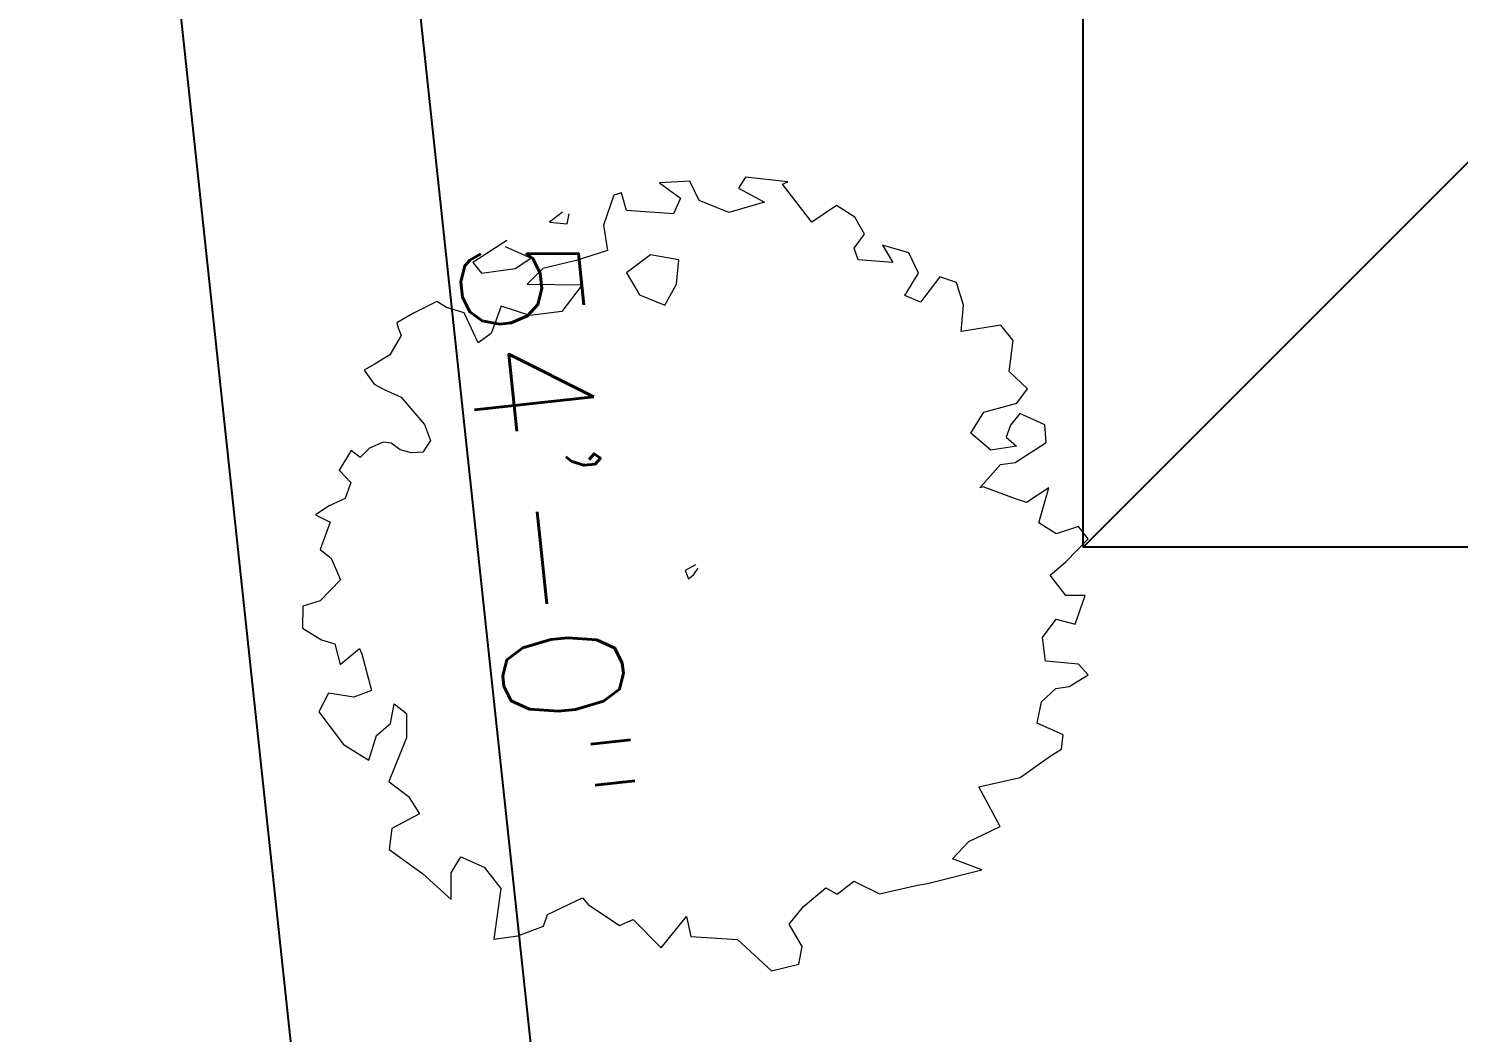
# Model space of a CAD drawing. Extents: x 2080 to 102399, y 2071 to 93424.
# Drawn here: x 85087.4 to 85373.1, y 77286.2 to 77486.8 of the extents above; entities that cross this region are included whole.
import ezdxf

# ---------------------------------------------------------------- set-up
doc = ezdxf.new("R2010")
doc.units = 0
doc.header["$LTSCALE"] = 20
doc.header["$MEASUREMENT"] = 0
doc.header["$PDMODE"] = 34
doc.header["$PDSIZE"] = 5
for name, color, linetype in [('DIMLINE', 254, 'Continuous'), ('Roof lilne', 31, 'Continuous'), ('SPORTS', 240, 'Continuous')]:
    doc.layers.add(name, color=color, linetype=linetype)
doc.layers.add('Mango tree', color=96, linetype='Continuous', lineweight=5)
doc.layers.add('sappotta', color=114, linetype='Continuous', lineweight=5)
doc.styles.add('STYLE1', font='romans.shx')
doc.dimstyles.get("Standard").update_dxf_attribs({"dimtxt": 24, "dimasz": 12, "dimexe": 0.18, "dimexo": 0.0625, "dimgap": 0, "dimtad": 1, "dimzin": 1, "dimdsep": 46, "dimlunit": 4, "dimtxsty": 'STYLE1', "dimblk": 'BLK', "dimcen": 0, "dimse1": 1, "dimse2": 1, "dimclrt": 3, "dimazin": 0, "dimtfac": 1, "dimtix": 1, "dimtmove": 2, "dimatfit": 3, "dimldrblk": 'BLK', "dimfxl": 1, "dimtolj": 1, "dimtzin": 0, "dimarcsym": 0})

# ---------------------------------------------------------------- blocks, each defined once
blk = doc.blocks.new('A$C4DED146C')
at = {"layer": 'Roof lilne'}
for p, q in [((-64.5, -64.5), (-193.5, 64.5)), ((-64.5, -64.5), (64.5, 64.5)), ((-64.5, -112.5), (-64.5, -64.5)), ((-193.5, -241.5), (-64.5, -112.5)), ((-64.5, -112.5), (64.5, -241.5))]:
    blk.add_line(p, q, dxfattribs=at)
blk.add_lwpolyline([(-193.5, -241.5), (-193.5, 64.5), (64.5, 64.5), (64.5, -241.5)], close=True, dxfattribs=at)
blk = doc.blocks.new('NEEM')
at = {"layer": 'sappotta', "linetype": 'Continuous'}
for p, q in [((0.1622, 1.1437), (0.1418, 1.1119)), ((0.2828, 1.1298), (0.1622, 1.1437)), ((-0.1911, 1.0989), (-0.2131, 1.0923)), ((-0.177, 1.0484), (-0.1911, 1.0989)), ((0.0031, 1.1323), (-0.083, 1.1274)), ((-0.083, 1.1274), (-0.0227, 1.0834)), ((0.0298, 1.0769), (0.0031, 1.1323)), ((0.1418, 1.1119), (0.2162, 1.072)), ((0.2671, 1.1233), (0.2828, 1.1298)), ((0.3509, 1.0158), (0.2671, 1.1233)), ((-0.2131, 1.0923), (-0.2421, 1.0068)), ((-0.0227, 1.0834), (-0.0431, 1.0394)), ((0.1144, 1.0427), (0.0298, 1.0769)), ((0.2162, 1.072), (0.1144, 1.0427)), ((0.4207, 1.063), (0.3509, 1.0158)), ((0.4731, 1.0296), (0.4207, 1.063)), ((-0.3588, 1.0435), (-0.3956, 1.0158)), ((-0.3455, 1.0109), (-0.34, 1.0386)), ((-0.0431, 1.0394), (-0.177, 1.0484)), ((0.5006, 0.9816), (0.4731, 1.0296)), ((-0.3956, 1.0158), (-0.3455, 1.0109)), ((-0.2421, 1.0068), (-0.2303, 0.9351)), ((0.4716, 0.9417), (0.5006, 0.9816)), ((-0.517, 0.9628), (-0.6142, 0.9009)), ((-0.5209, 0.9449), (-0.5209, 0.9449)), ((-0.4489, 0.9131), (-0.5209, 0.9449)), ((0.4825, 0.9083), (0.4716, 0.9417)), ((0.5515, 0.9498), (0.5813, 0.9001)), ((0.6267, 0.9278), (0.5515, 0.9498)), ((-0.6142, 0.9009), (-0.5891, 0.87)), ((-0.4935, 0.8838), (-0.4489, 0.9131)), ((-0.3196, 0.9058), (-0.4152, 0.8838)), ((-0.2303, 0.9351), (-0.3196, 0.9058)), ((-0.1081, 0.9221), (-0.177, 0.8716)), ((-0.0274, 0.9083), (-0.1081, 0.9221)), ((-0.0345, 0.839), (-0.0274, 0.9083)), ((0.5813, 0.9001), (0.4825, 0.9083)), ((0.6541, 0.87), (0.6267, 0.9278)), ((-0.5891, 0.87), (-0.4935, 0.8838)), ((-0.4152, 0.8838), (-0.459, 0.839)), ((-0.177, 0.8716), (-0.1394, 0.8089)), ((0.6157, 0.8064), (0.6541, 0.87)), ((0.7152, 0.8602), (0.6604, 0.7877)), ((0.7622, 0.8439), (0.7152, 0.8602)), ((-0.459, 0.839), (-0.3032, 0.8374)), ((-0.3032, 0.8374), (-0.3611, 0.7616)), ((-0.0674, 0.7796), (-0.0345, 0.839)), ((0.7826, 0.7787), (0.7622, 0.8439)), ((-0.7489, 0.7739), (-0.7826, 0.7567)), ((-0.7168, 0.7893), (-0.7489, 0.7739)), ((-0.6886, 0.7722), (-0.7168, 0.7893)), ((-0.5335, 0.7763), (-0.5617, 0.6989)), ((-0.452, 0.7502), (-0.5335, 0.7763)), ((-0.1394, 0.8089), (-0.0674, 0.7796)), ((0.6604, 0.7877), (0.6157, 0.8064)), ((0.7755, 0.7038), (0.7826, 0.7787)), ((-0.7826, 0.7567), (-0.8304, 0.7291)), ((-0.6384, 0.7576), (-0.6886, 0.7722)), ((-0.5985, 0.672), (-0.6384, 0.7576)), ((-0.3611, 0.7616), (-0.452, 0.7502)), ((-0.8178, 0.6924), (-0.8499, 0.6378)), ((-0.8304, 0.7291), (-0.8264, 0.7144)), ((-0.8264, 0.7144), (-0.8178, 0.6924)), ((-0.5617, 0.6989), (-0.5985, 0.672)), ((0.8883, 0.7225), (0.7755, 0.7038)), ((0.9236, 0.6785), (0.8883, 0.7225)), ((0.9126, 0.5906), (0.9236, 0.6785)), ((-0.8922, 0.6126), (-0.9228, 0.5938)), ((-0.8499, 0.6378), (-0.8922, 0.6126)), ((-0.9228, 0.5938), (-0.8946, 0.5547)), ((0.9643, 0.5409), (0.9126, 0.5906)), ((-0.8946, 0.5547), (-0.868, 0.5401)), ((-0.868, 0.5401), (-0.8178, 0.5173)), ((0.9338, 0.5002), (0.9643, 0.5409)), ((-0.8178, 0.5173), (-0.752, 0.4399)), ((0.8398, 0.4749), (0.9338, 0.5002)), ((0.8037, 0.4146), (0.8398, 0.4749)), ((0.9424, 0.4708), (0.9165, 0.4374)), ((1.0137, 0.4391), (0.9424, 0.4708)), ((-0.752, 0.4399), (-0.7348, 0.3943)), ((0.8601, 0.3666), (0.8037, 0.4146)), ((0.9165, 0.4374), (0.904, 0.404)), ((1.0176, 0.3886), (1.0137, 0.4391)), ((-0.9079, 0.3723), (-0.9345, 0.3454)), ((-0.8695, 0.3894), (-0.9079, 0.3723)), ((-0.846, 0.3861), (-0.8695, 0.3894)), ((-0.821, 0.3674), (-0.846, 0.3861)), ((-0.7881, 0.3592), (-0.821, 0.3674)), ((-0.7348, 0.3943), (-0.7567, 0.3609)), ((0.933, 0.378), (0.8601, 0.3666)), ((0.904, 0.404), (0.933, 0.378)), ((0.9298, 0.3315), (1.0176, 0.3886)), ((-0.9604, 0.3657), (-0.9941, 0.3095)), ((-0.9345, 0.3454), (-0.9604, 0.3657)), ((-0.7567, 0.3609), (-0.7881, 0.3592)), ((0.8288, 0.259), (0.8875, 0.3258)), ((0.8875, 0.3258), (0.9298, 0.3315)), ((-0.9941, 0.3095), (-0.9612, 0.2745)), ((-0.9612, 0.2745), (-0.9776, 0.2289)), ((0.8382, 0.2623), (0.8288, 0.259)), ((0.9306, 0.2281), (0.8382, 0.2623)), ((1.0254, 0.259), (0.962, 0.2175)), ((0.9964, 0.1597), (1.0254, 0.259)), ((-1.0231, 0.2077), (-1.0622, 0.1825)), ((-0.9776, 0.2289), (-1.0231, 0.2077)), ((0.962, 0.2175), (0.9306, 0.2281)), ((-1.0622, 0.1825), (-1.0199, 0.1621)), ((-1.0199, 0.1621), (-1.0489, 0.0839)), ((1.0458, 0.1287), (0.9964, 0.1597)), ((1.1092, 0.1491), (1.0458, 0.1287)), ((1.1374, 0.114), (1.1092, 0.1491)), ((-1.0489, 0.0839), (-1.0168, 0.0595)), ((1.074, 0.0489), (1.1374, 0.114)), ((-1.0168, 0.0595), (-0.991, -0.0024)), ((0.0196, 0.0407), (-0.0094, 0.0244)), ((1.0286, 0.0106), (1.074, 0.0489)), ((-0.0094, 0.0244), (0, 0)), ((0, 0), (0.0141, 0.0114)), ((0.0141, 0.0114), (0.0274, 0.031)), ((1.074, -0.0472), (1.0286, 0.0106)), ((-0.991, -0.0024), (-1.0481, -0.0619)), ((-1.0975, -0.0774), (-1.0983, -0.1401)), ((-1.0481, -0.0619), (-1.0975, -0.0774)), ((1.1288, -0.0472), (1.074, -0.0472)), ((1.0998, -0.1287), (1.1288, -0.0472)), ((1.0074, -0.1662), (1.0458, -0.114)), ((1.0458, -0.114), (1.0998, -0.1287)), ((-1.0983, -0.1401), (-1.0442, -0.1727)), ((-1.0442, -0.1727), (-1.0066, -0.1849)), ((-1.0066, -0.1849), (-0.9917, -0.2436)), ((-0.9917, -0.2436), (-0.9369, -0.1979)), ((-0.9369, -0.1979), (-0.9298, -0.2134)), ((1.016, -0.2338), (1.0074, -0.1662)), ((-0.9298, -0.2134), (-0.9024, -0.3177)), ((1.11, -0.2427), (1.016, -0.2338)), ((1.1367, -0.2729), (1.11, -0.2427)), ((1.0834, -0.3063), (1.1367, -0.2729)), ((-1.0246, -0.325), (-1.0521, -0.378)), ((-0.9526, -0.3364), (-1.0246, -0.325)), ((-0.9024, -0.3177), (-0.9526, -0.3364)), ((1.0043, -0.3495), (1.045, -0.3112)), ((1.045, -0.3112), (1.0834, -0.3063)), ((-0.8484, -0.4114), (-0.8374, -0.3552)), ((-0.8374, -0.3552), (-0.8029, -0.3828)), ((0.9917, -0.4105), (1.0043, -0.3495)), ((-1.0521, -0.378), (-0.9816, -0.4708)), ((-0.8029, -0.3828), (-0.8029, -0.4521)), ((-0.9103, -0.5156), (-0.8883, -0.4456)), ((-0.8883, -0.4456), (-0.8484, -0.4114)), ((1.0662, -0.4431), (0.9917, -0.4105)), ((1.0615, -0.4839), (1.0662, -0.4431)), ((-0.9816, -0.4708), (-0.9103, -0.5156)), ((-0.8029, -0.4521), (-0.8531, -0.5759)), ((1.0317, -0.5026), (1.0615, -0.4839)), ((0.9432, -0.5653), (1.0317, -0.5026)), ((0.8264, -0.5914), (0.9432, -0.5653)), ((-0.8531, -0.5759), (-0.7967, -0.6191)), ((0.8868, -0.7038), (0.8264, -0.5914)), ((-0.7967, -0.6191), (-0.7661, -0.668)), ((-0.7661, -0.668), (-0.8445, -0.7103)), ((-0.8445, -0.7103), (-0.8523, -0.7698)), ((0.7975, -0.747), (0.8868, -0.7038)), ((-0.8523, -0.7698), (-0.7575, -0.8382)), ((0.7512, -0.7967), (0.7975, -0.747)), ((-0.676, -0.8358), (-0.6486, -0.791)), ((-0.6486, -0.791), (-0.582, -0.8203)), ((0.8343, -0.8276), (0.7512, -0.7967)), ((-0.7575, -0.8382), (-0.6753, -0.9123)), ((-0.6753, -0.9123), (-0.676, -0.8358)), ((-0.582, -0.8203), (-0.5343, -0.8806)), ((0.68, -0.8667), (0.8343, -0.8276)), ((-0.5343, -0.8806), (-0.5538, -1.0247)), ((0.3267, -0.9319), (0.3909, -0.8789)), ((0.3909, -0.8789), (0.423, -0.8968)), ((0.423, -0.8968), (0.47, -0.8602)), ((0.47, -0.8602), (0.5429, -0.896)), ((0.5429, -0.896), (0.6518, -0.8708)), ((0.6518, -0.8708), (0.68, -0.8667)), ((-0.4011, -0.9547), (-0.3016, -0.9074)), ((-0.3016, -0.9074), (-0.2859, -0.9262)), ((-0.2859, -0.9262), (-0.1966, -0.9856)), ((0.2867, -0.9824), (0.3267, -0.9319)), ((-0.4128, -0.9881), (-0.4011, -0.9547)), ((-0.1966, -0.9856), (-0.1575, -0.9685)), ((-0.1575, -0.9685), (-0.0783, -1.0492)), ((-0.0783, -1.0492), (-0.0063, -0.9604)), ((-0.0063, -0.9604), (0.0063, -1.0174)), ((-0.5538, -1.0247), (-0.4857, -1.015)), ((-0.4857, -1.015), (-0.4128, -0.9881)), ((0.3235, -1.0459), (0.2867, -0.9824)), ((0.0063, -1.0174), (0.1394, -1.0255)), ((0.1394, -1.0255), (0.2358, -1.1152)), ((0.3141, -1.0964), (0.3235, -1.0459)), ((0.2358, -1.1152), (0.3141, -1.0964))]:
    blk.add_line(p, q, dxfattribs=at)
blk = doc.blocks.new('BADMITAN')
blk.add_lwpolyline([(0, 360), (0, 0), (648, 0), (648, 360)], close=True)
blk = doc.blocks.new('BLK')
for q in [(0, 2), (-2, 0), (0, -2), (2, 0)]:
    blk.add_line((0, 0), q)
blk.add_circle((0, 0), 1)
blk = doc.blocks.new('*D483')
at = {"layer": 'Defpoints', "color": 0, "ltscale": 0.5, "transparency": 16777216}
for p in [(85142.22, 77709.05), (85094.85, 77703.98), (85163.82, 77059.66)]:
    blk.add_point(p, dxfattribs=at)
at = {"layer": 'DIMLINE', "color": 0, "lineweight": -2, "ltscale": 0.5, "transparency": 16777216}
blk.add_line((85209.92, 77076.67), (85143.5, 77697.12), dxfattribs=at)
at = {"layer": 'DIMLINE', "color": 0, "lineweight": -2, "ltscale": 0.5, "transparency": 16777216, "xscale": 12, "yscale": 12, "zscale": 12}
for p, rotation in [((85142.22, 77709.05), 96.11035642053626), ((85211.2, 77064.73), 276.1103564205363)]:
    blk.add_blockref('BLK', p, dxfattribs=dict(at, rotation=rotation))
at = {"layer": 'DIMLINE', "color": 3, "ltscale": 0.5, "transparency": 16777216, "insert": (85190.91, 77388.41), "char_height": 24, "attachment_point": 5, "rotation": 276.1104, "style": 'STYLE1'}
blk.add_mtext('\\A1;54\'-0"', dxfattribs=at)

msp = doc.modelspace()

# ---------------------------------------------------------------- block references
at = {"ltscale": 0.5}
msp.add_blockref('A$C4DED146C', (85491.604, 77624.719, 0), dxfattribs=at)
at = {"layer": 'Mango tree', "linetype": 'Continuous', "xscale": 70.22443322262552, "yscale": 70.22443322262552, "zscale": 70.22443322262552}
msp.add_blockref('NEEM', (85219.261, 77376.827, 0), dxfattribs=at)
at = {"layer": 'SPORTS', "rotation": 276.1103564205355}
msp.add_blockref('BADMITAN', (84736.894, 77665.661), dxfattribs=at)

# ---------------------------------------------------------------- dimensions: what is measured, and where the dimension line sits
at = {"layer": 'DIMLINE', "ltscale": 0.5}
dim = msp.add_aligned_dim(p1=(85163.824, 77059.662), p2=(85094.849, 77703.98), distance=-47.643, dimstyle='Standard', override={"dimfxl": 0.25, "dimarcsym": 1}, dxfattribs=at)
dim.commit()
dim.dimension.update_dxf_attribs({"geometry": '*D483', "text_midpoint": (85190.913, 77388.413)})

doc.saveas('drawing.dxf')
